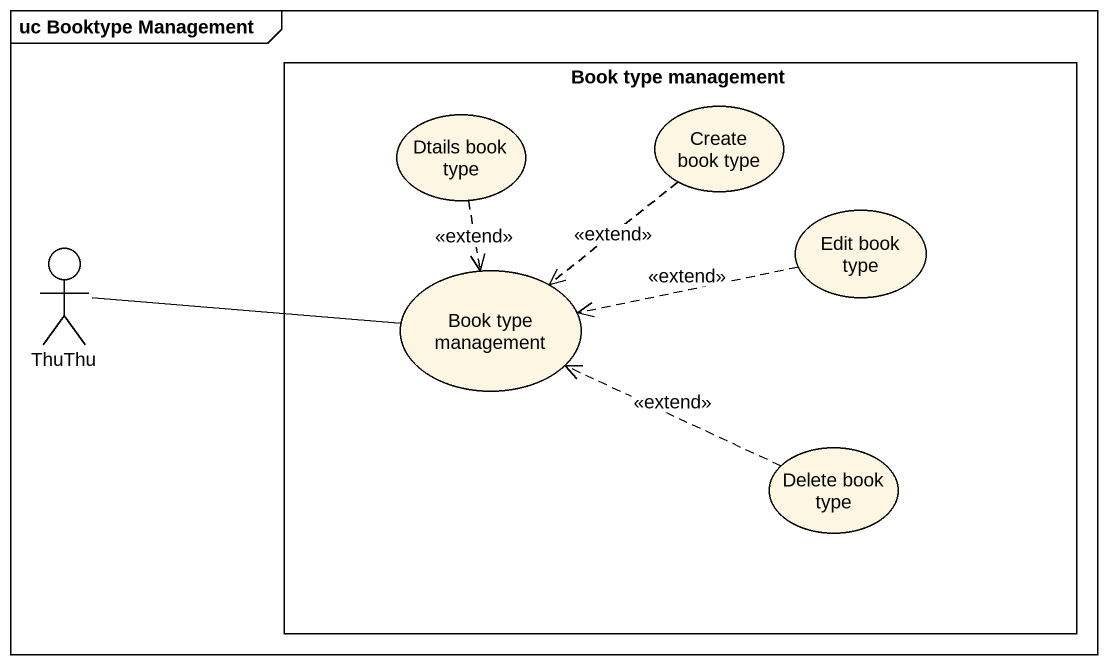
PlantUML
@startuml
mainframe uc Booktype Management
rectangle "Book type management" as Book_type_management {
  usecase "Dtails book type" as Dtails_book_type
  usecase "Create book type" as Create_book_type
  usecase "Edit book type" as Edit_book_type
  usecase "Book type management" as Book_type_management_2
  usecase "Delete book type" as Delete_book_type
}
actor ThuThu
Dtails_book_type ..> Book_type_management_2 : <<extend>>
Create_book_type ..> Book_type_management_2 : <<extend>>
ThuThu -right- Book_type_management_2
Edit_book_type .left.> Book_type_management_2 : <<extend>>
Delete_book_type .left.> Book_type_management_2 : <<extend>>
@enduml
